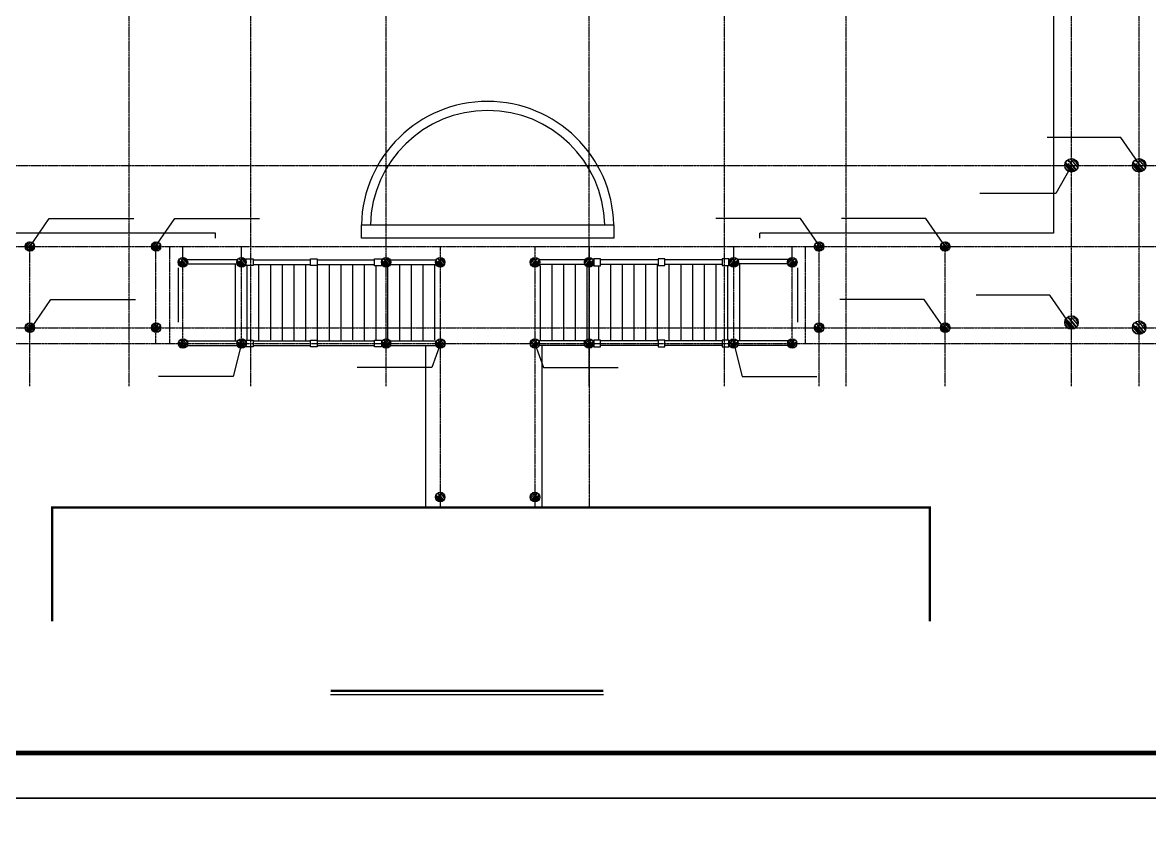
# Model space of a CAD drawing. Extents: x -137808 to 103746506, y -332957 to -111547.
# Drawn here: x 120600 to 145592, y -275222 to -257541 of the extents above; entities that cross this region are included whole.
import ezdxf

# ---------------------------------------------------------------- set-up
doc = ezdxf.new("R2010")
doc.units = 0
doc.header["$LTSCALE"] = 25
doc.header["$MEASUREMENT"] = 0
doc.linetypes.add('DOTE', pattern=[2.42, 2, -0.2, 0.02, -0.2])
doc.layers.get('0').update_dxf_attribs({"linetype": 'CONTINUOUS'})
doc.layers.add('DOTE', color=1, linetype='DOTE')
doc.layers.add('PUB_TITLE', color=4, linetype='CONTINUOUS')

msp = doc.modelspace()

# ---------------------------------------------------------------- hatches: boundary and pattern name
h = msp.add_hatch()
h.set_pattern_fill('木材', color=251, scale=20, style=0)
h.set_pattern_definition([(130, (254233.125, -180757.41), (-51.847064, 186.24683), [1200, -160, 400, -80]), (130, (254126.72, -180717.41), (132.93014, 7.10905), [240, -26.4, 480, -60]), (130, (254193.125, -180689.41), (-226.339663, 353.127904), [640, -112, 320, -80])])
h.paths.add_polyline_path([(144013, -260709, -1), (143713, -260709, -1)])
h = msp.add_hatch()
h.set_pattern_fill('木材', color=251, scale=20, style=0)
h.set_pattern_definition([(130, (255733.125, -180757.41), (-51.847064, 186.24683), [1200, -160, 400, -80]), (130, (255626.72, -180717.41), (132.93014, 7.10905), [240, -26.4, 480, -60]), (130, (255693.125, -180689.41), (-226.339663, 353.127904), [640, -112, 320, -80])])
h.paths.add_polyline_path([(145513, -260709, -1), (145213, -260709, -1)])
h = msp.add_hatch()
h.set_pattern_fill('木材', color=251, scale=14, style=0)
h.set_pattern_definition([(50, (43504.93, -206545.39), (36.292945, 130.37278), [840, -112, 280, -56]), (50, (43579.41, -206517.39), (-93.051096, 4.97633), [168, -18.48, 336, -42]), (50, (43532.93, -206497.79), (158.437764, 247.189533), [448, -78.4, 224, -56])])
h.paths.add_polyline_path([(120659, -262511, 1), (120869, -262511, 1)])
h = msp.add_hatch()
h.set_pattern_fill('木材', color=251, scale=14, style=0)
h.set_pattern_definition([(50, (46304.93, -206545.39), (36.292945, 130.37278), [840, -112, 280, -56]), (50, (46379.41, -206517.39), (-93.051096, 4.97633), [168, -18.48, 336, -42]), (50, (46332.93, -206497.79), (158.437764, 247.189533), [448, -78.4, 224, -56])])
h.paths.add_polyline_path([(123459, -262511, 1), (123669, -262511, 1)])
h = msp.add_hatch()
h.set_pattern_fill('木材', color=251, scale=14, style=0)
h.set_pattern_definition([(130, (215523.52, -206545.39), (-36.292945, 130.37278), [840, -112, 280, -56]), (130, (215449.04, -206517.39), (93.051096, 4.97633), [168, -18.48, 336, -42]), (130, (215495.523, -206497.79), (-158.437764, 247.189533), [448, -78.4, 224, -56])])
h.paths.add_polyline_path([(138369, -262511, -1), (138159, -262511, -1)])
h = msp.add_hatch()
h.set_pattern_fill('木材', color=251, scale=14, style=0)
h.set_pattern_definition([(130, (218323.52, -206545.39), (-36.292945, 130.37278), [840, -112, 280, -56]), (130, (218249.04, -206517.39), (93.051096, 4.97633), [168, -18.48, 336, -42]), (130, (218295.523, -206497.79), (-158.437764, 247.189533), [448, -78.4, 224, -56])])
h.paths.add_polyline_path([(141169, -262511, -1), (140959, -262511, -1)])
h = msp.add_hatch()
h.set_pattern_fill('木材', color=251, scale=14, style=0)
h.set_pattern_definition([(130, (201416.675, -206895.39), (-36.292945, 130.37278), [840, -112, 280, -56]), (130, (201342.195, -206867.39), (93.051096, 4.97633), [168, -18.48, 336, -42]), (130, (201388.675, -206847.79), (-158.437764, 247.189533), [448, -78.4, 224, -56])])
h.paths.add_polyline_path([(124262, -262861, -1), (124052, -262861, -1)])
h = msp.add_hatch()
h.set_pattern_fill('木材', color=251, scale=14, style=0)
h.set_pattern_definition([(130, (202716.675, -206895.39), (-36.292945, 130.37278), [840, -112, 280, -56]), (130, (202642.195, -206867.39), (93.051096, 4.97633), [168, -18.48, 336, -42]), (130, (202688.675, -206847.79), (-158.437764, 247.189533), [448, -78.4, 224, -56])])
h.paths.add_polyline_path([(125562, -262861, -1), (125352, -262861, -1)])
h = msp.add_hatch()
h.set_pattern_fill('木材', color=251, scale=14, style=0)
h.set_pattern_definition([(130, (205922.646, -206895.39), (-36.292945, 130.37278), [840, -112, 280, -56]), (130, (205848.166, -206867.39), (93.051096, 4.97633), [168, -18.48, 336, -42]), (130, (205894.646, -206847.79), (-158.437764, 247.189533), [448, -78.4, 224, -56])])
h.paths.add_polyline_path([(128768, -262861, -1), (128558, -262861, -1)])
h = msp.add_hatch()
h.set_pattern_fill('木材', color=251, scale=14, style=0)
h.set_pattern_definition([(130, (207122.646, -206895.39), (-36.292945, 130.37278), [840, -112, 280, -56]), (130, (207048.166, -206867.39), (93.051096, 4.97633), [168, -18.48, 336, -42]), (130, (207094.646, -206847.79), (-158.437764, 247.189533), [448, -78.4, 224, -56])])
h.paths.add_polyline_path([(129968, -262861, -1), (129758, -262861, -1)])
h = msp.add_hatch()
h.set_pattern_fill('木材', color=251, scale=14, style=0)
h.set_pattern_definition([(50, (54705.81, -206895.39), (36.292945, 130.37278), [840, -112, 280, -56]), (50, (54780.29, -206867.39), (-93.051096, 4.97633), [168, -18.48, 336, -42]), (50, (54733.808, -206847.79), (158.437764, 247.189533), [448, -78.4, 224, -56])])
h.paths.add_polyline_path([(131860, -262861, 1), (132070, -262861, 1)])
h = msp.add_hatch()
h.set_pattern_fill('木材', color=251, scale=14, style=0)
h.set_pattern_definition([(50, (55905.81, -206895.39), (36.292945, 130.37278), [840, -112, 280, -56]), (50, (55980.29, -206867.39), (-93.051096, 4.97633), [168, -18.48, 336, -42]), (50, (55933.808, -206847.79), (158.437764, 247.189533), [448, -78.4, 224, -56])])
h.paths.add_polyline_path([(133060, -262861, 1), (133270, -262861, 1)])
h = msp.add_hatch()
h.set_pattern_fill('木材', color=251, scale=14, style=0)
h.set_pattern_definition([(50, (59111.78, -206895.39), (36.292945, 130.37278), [840, -112, 280, -56]), (50, (59186.26, -206867.39), (-93.051096, 4.97633), [168, -18.48, 336, -42]), (50, (59139.78, -206847.79), (158.437764, 247.189533), [448, -78.4, 224, -56])])
h.paths.add_polyline_path([(136266, -262861, 1), (136476, -262861, 1)])
h = msp.add_hatch()
h.set_pattern_fill('木材', color=251, scale=14, style=0)
h.set_pattern_definition([(50, (60411.78, -206895.39), (36.292945, 130.37278), [840, -112, 280, -56]), (50, (60486.26, -206867.39), (-93.051096, 4.97633), [168, -18.48, 336, -42]), (50, (60439.78, -206847.79), (158.437764, 247.189533), [448, -78.4, 224, -56])])
h.paths.add_polyline_path([(137566, -262861, 1), (137776, -262861, 1)])
h = msp.add_hatch()
h.set_pattern_fill('木材', color=251, scale=20, style=0)
h.set_pattern_definition([(130, (254233.125, -184244.126), (-51.847064, 186.24683), [1200, -160, 400, -80]), (130, (254126.72, -184204.13), (132.93014, 7.10905), [240, -26.4, 480, -60]), (130, (254193.125, -184176.126), (-226.339663, 353.127904), [640, -112, 320, -80])])
h.paths.add_polyline_path([(144013, -264195, -1), (143713, -264195, -1)])
h = msp.add_hatch()
h.set_pattern_fill('木材', color=251, scale=20, style=0)
h.set_pattern_definition([(130, (255733.125, -184357.41), (-51.847064, 186.24683), [1200, -160, 400, -80]), (130, (255626.72, -184317.41), (132.93014, 7.10905), [240, -26.4, 480, -60]), (130, (255693.125, -184289.41), (-226.339663, 353.127904), [640, -112, 320, -80])])
h.paths.add_polyline_path([(145513, -264309, -1), (145213, -264309, -1)])
h = msp.add_hatch()
h.set_pattern_fill('木材', color=251, scale=14, style=0)
h.set_pattern_definition([(50, (43504.93, -208345.39), (36.292945, 130.37278), [840, -112, 280, -56]), (50, (43579.41, -208317.39), (-93.051096, 4.97633), [168, -18.48, 336, -42]), (50, (43532.93, -208297.79), (158.437764, 247.189533), [448, -78.4, 224, -56])])
h.paths.add_polyline_path([(120659, -264311, 1), (120869, -264311, 1)])
h = msp.add_hatch()
h.set_pattern_fill('木材', color=251, scale=14, style=0)
h.set_pattern_definition([(50, (46304.93, -208345.39), (36.292945, 130.37278), [840, -112, 280, -56]), (50, (46379.41, -208317.39), (-93.051096, 4.97633), [168, -18.48, 336, -42]), (50, (46332.93, -208297.79), (158.437764, 247.189533), [448, -78.4, 224, -56])])
h.paths.add_polyline_path([(123459, -264311, 1), (123669, -264311, 1)])
h = msp.add_hatch()
h.set_pattern_fill('木材', color=251, scale=14, style=0)
h.set_pattern_definition([(130, (215523.52, -208345.39), (-36.292945, 130.37278), [840, -112, 280, -56]), (130, (215449.04, -208317.39), (93.051096, 4.97633), [168, -18.48, 336, -42]), (130, (215495.523, -208297.79), (-158.437764, 247.189533), [448, -78.4, 224, -56])])
h.paths.add_polyline_path([(138369, -264311, -1), (138159, -264311, -1)])
h = msp.add_hatch()
h.set_pattern_fill('木材', color=251, scale=14, style=0)
h.set_pattern_definition([(130, (218323.52, -208345.39), (-36.292945, 130.37278), [840, -112, 280, -56]), (130, (218249.04, -208317.39), (93.051096, 4.97633), [168, -18.48, 336, -42]), (130, (218295.523, -208297.79), (-158.437764, 247.189533), [448, -78.4, 224, -56])])
h.paths.add_polyline_path([(141169, -264311, -1), (140959, -264311, -1)])
h = msp.add_hatch()
h.set_pattern_fill('木材', color=251, scale=14, style=0)
h.set_pattern_definition([(130, (201419.06, -208695.39), (-36.292945, 130.37278), [840, -112, 280, -56]), (130, (201344.58, -208667.39), (93.051096, 4.97633), [168, -18.48, 336, -42]), (130, (201391.06, -208647.79), (-158.437764, 247.189533), [448, -78.4, 224, -56])])
h.paths.add_polyline_path([(124265, -264661, -1), (124055, -264661, -1)])
h = msp.add_hatch()
h.set_pattern_fill('木材', color=251, scale=14, style=0)
h.set_pattern_definition([(130, (202719.06, -208695.39), (-36.292945, 130.37278), [840, -112, 280, -56]), (130, (202644.58, -208667.39), (93.051096, 4.97633), [168, -18.48, 336, -42]), (130, (202691.06, -208647.79), (-158.437764, 247.189533), [448, -78.4, 224, -56])])
h.paths.add_polyline_path([(125565, -264661, -1), (125355, -264661, -1)])
h = msp.add_hatch()
h.set_pattern_fill('木材', color=251, scale=14, style=0)
h.set_pattern_definition([(130, (205925.03, -208695.39), (-36.292945, 130.37278), [840, -112, 280, -56]), (130, (205850.55, -208667.39), (93.051096, 4.97633), [168, -18.48, 336, -42]), (130, (205897.03, -208647.79), (-158.437764, 247.189533), [448, -78.4, 224, -56])])
h.paths.add_polyline_path([(128771, -264661, -1), (128561, -264661, -1)])
h = msp.add_hatch()
h.set_pattern_fill('木材', color=251, scale=14, style=0)
h.set_pattern_definition([(130, (207125.03, -208695.39), (-36.292945, 130.37278), [840, -112, 280, -56]), (130, (207050.55, -208667.39), (93.051096, 4.97633), [168, -18.48, 336, -42]), (130, (207097.03, -208647.79), (-158.437764, 247.189533), [448, -78.4, 224, -56])])
h.paths.add_polyline_path([(129971, -264661, -1), (129761, -264661, -1)])
h = msp.add_hatch()
h.set_pattern_fill('木材', color=251, scale=14, style=0)
h.set_pattern_definition([(50, (54703.423, -208695.39), (36.292945, 130.37278), [840, -112, 280, -56]), (50, (54777.9, -208667.39), (-93.051096, 4.97633), [168, -18.48, 336, -42]), (50, (54731.423, -208647.79), (158.437764, 247.189533), [448, -78.4, 224, -56])])
h.paths.add_polyline_path([(131858, -264661, 1), (132068, -264661, 1)])
h = msp.add_hatch()
h.set_pattern_fill('木材', color=251, scale=14, style=0)
h.set_pattern_definition([(50, (55903.423, -208695.39), (36.292945, 130.37278), [840, -112, 280, -56]), (50, (55977.9, -208667.39), (-93.051096, 4.97633), [168, -18.48, 336, -42]), (50, (55931.423, -208647.79), (158.437764, 247.189533), [448, -78.4, 224, -56])])
h.paths.add_polyline_path([(133058, -264661, 1), (133268, -264661, 1)])
h = msp.add_hatch()
h.set_pattern_fill('木材', color=251, scale=14, style=0)
h.set_pattern_definition([(50, (59109.394, -208695.39), (36.292945, 130.37278), [840, -112, 280, -56]), (50, (59183.874, -208667.39), (-93.051096, 4.97633), [168, -18.48, 336, -42]), (50, (59137.394, -208647.79), (158.437764, 247.189533), [448, -78.4, 224, -56])])
h.paths.add_polyline_path([(136264, -264661, 1), (136474, -264661, 1)])
h = msp.add_hatch()
h.set_pattern_fill('木材', color=251, scale=14, style=0)
h.set_pattern_definition([(50, (60409.394, -208695.39), (36.292945, 130.37278), [840, -112, 280, -56]), (50, (60483.874, -208667.39), (-93.051096, 4.97633), [168, -18.48, 336, -42]), (50, (60437.394, -208647.79), (158.437764, 247.189533), [448, -78.4, 224, -56])])
h.paths.add_polyline_path([(137564, -264661, 1), (137774, -264661, 1)])
h = msp.add_hatch()
h.set_pattern_fill('木材', color=251, scale=14, style=0)
h.set_pattern_definition([(130, (207122.646, -212101.776), (-36.292945, 130.37278), [840, -112, 280, -56]), (130, (207048.166, -212073.776), (93.051096, 4.97633), [168, -18.48, 336, -42]), (130, (207094.646, -212054.176), (-158.437764, 247.189533), [448, -78.4, 224, -56])])
h.paths.add_polyline_path([(129968, -268068, -1), (129758, -268068, -1)])
h = msp.add_hatch()
h.set_pattern_fill('木材', color=251, scale=14, style=0)
h.set_pattern_definition([(50, (54705.81, -212101.776), (36.292945, 130.37278), [840, -112, 280, -56]), (50, (54780.29, -212073.776), (-93.051096, 4.97633), [168, -18.48, 336, -42]), (50, (54733.808, -212054.176), (158.437764, 247.189533), [448, -78.4, 224, -56])])
h.paths.add_polyline_path([(131860, -268068, 1), (132070, -268068, 1)])

# ---------------------------------------------------------------- linework, layer by layer
at = {"color": 251}
for p, q in [((143864, -260718), (143512, -261336)), ((143512, -261336), (141827, -261336)), ((124879, -262326), (124879, -262211)), ((136949, -262326), (136949, -262211)), ((124241, -262798), (125369, -262798)), ((124263, -262898), (125363, -262898)), ((125324, -264606), (125324, -262898)), ((125547, -262810), (125563, -262810)), ((125553, -262910), (125563, -262910)), ((125713, -262806), (126986, -262806)), ((125713, -262906), (126986, -262906)), ((125844, -264606), (125844, -262906)), ((126104, -264581), (126104, -262906)), ((126364, -264606), (126364, -262906)), ((126624, -264606), (126624, -262906)), ((126884, -264606), (126884, -262906)), ((127136, -262806), (128408, -262806)), ((127136, -262906), (128408, -262906)), ((127144, -264606), (127144, -262906)), ((127404, -264606), (127404, -262906)), ((127664, -264606), (127664, -262906)), ((127924, -264581), (127924, -262906)), ((128184, -264606), (128184, -262906)), ((128704, -264606), (128704, -262906)), ((128753, -262806), (129774, -262806)), ((128758, -262906), (129768, -262906)), ((128964, -264606), (128964, -262906)), ((129224, -264606), (129224, -262906)), ((129484, -264606), (129484, -262906)), ((133076, -262806), (132055, -262806)), ((133070, -262906), (132060, -262906)), ((132344, -264606), (132344, -262906)), ((132604, -264606), (132604, -262906)), ((132864, -264606), (132864, -262906)), ((133124, -264606), (133124, -262906)), ((134693, -262806), (133420, -262806)), ((134693, -262906), (133420, -262906)), ((133644, -264606), (133644, -262906)), ((133904, -264581), (133904, -262906)), ((134164, -264606), (134164, -262906)), ((134424, -264606), (134424, -262906)), ((134684, -264606), (134684, -262906)), ((136116, -262806), (134843, -262806)), ((136116, -262906), (134843, -262906)), ((134944, -264606), (134944, -262906)), ((135204, -264606), (135204, -262906)), ((135464, -264606), (135464, -262906)), ((135724, -264581), (135724, -262906)), ((135984, -264606), (135984, -262906)), ((136281, -262810), (136266, -262810)), ((136276, -262910), (136266, -262910)), ((137587, -262798), (136460, -262798)), ((137565, -262898), (136465, -262898)), ((136504, -264606), (136504, -262898)), ((124049, -262986), (124049, -264186)), ((125584, -264585), (125584, -262935)), ((128444, -264586), (128444, -262936)), ((129744, -264581), (129744, -262931)), ((132084, -264581), (132084, -262931)), ((133384, -264586), (133384, -262936)), ((136244, -264585), (136244, -262935)), ((137789, -262986), (137789, -264186)), ((124265, -264606), (125371, -264606)), ((125713, -264606), (126986, -264606)), ((127136, -264606), (128408, -264606)), ((128753, -264606), (129774, -264606)), ((133076, -264606), (132055, -264606)), ((134693, -264606), (133420, -264606)), ((136116, -264606), (134843, -264606)), ((137563, -264606), (136458, -264606)), ((124265, -264706), (125365, -264706)), ((125713, -264706), (126986, -264706)), ((127136, -264706), (128408, -264706)), ((128758, -264706), (129768, -264706)), ((129534, -264706), (129534, -268299)), ((133070, -264706), (132060, -264706)), ((132114, -264706), (132114, -268299)), ((134693, -264706), (133420, -264706)), ((136116, -264706), (134843, -264706)), ((137563, -264706), (136463, -264706))]:
    msp.add_line(p, q, dxfattribs=at)
for points in [[(124879, -262211), (118264, -262211), (118264, -253824), (143464, -253824), (143464, -262211), (136949, -262211)], [(145407, -260740), (144959, -260088), (143322, -260088)], [(120746, -262538), (121194, -261886), (123070, -261886)], [(123528, -262538), (123976, -261886), (125852, -261886)], [(138301, -262538), (137852, -261886), (135977, -261886)], [(141083, -262538), (140635, -261886), (138759, -261886)], [(143832, -264241), (143384, -263589), (141747, -263589)], [(120781, -264338), (121229, -263686), (123105, -263686)], [(141048, -264338), (140599, -263686), (138724, -263686)], [(125458, -264661), (125271, -265395), (123612, -265395)], [(129866, -264661), (129677, -265193), (128019, -265193)], [(131963, -264661), (132151, -265193), (133810, -265193)], [(136371, -264661), (136558, -265395), (138216, -265395)]]:
    msp.add_lwpolyline(points, dxfattribs=at)
for points, const_width in [([(145314, -260848), (145314, -264167)], 2), ([(145414, -260849), (145414, -264168)], 2), ([(121259, -270823), (121259, -268299), (140720, -268299), (140720, -270823)], 50)]:
    msp.add_lwpolyline(points, dxfattribs=dict(at, const_width=const_width))
for points in [[(128115, -262026), (133712, -262026), (133712, -262326), (128115, -262326)], [(125563, -262785), (125713, -262785), (125713, -262935), (125563, -262935)], [(126986, -262785), (127136, -262785), (127136, -262935), (126986, -262935)], [(128408, -262786), (128558, -262786), (128558, -262936), (128408, -262936)], [(133420, -262786), (133270, -262786), (133270, -262936), (133420, -262936)], [(134843, -262785), (134693, -262785), (134693, -262935), (134843, -262935)], [(136266, -262785), (136116, -262785), (136116, -262935), (136266, -262935)], [(125563, -264585), (125713, -264585), (125713, -264735), (125563, -264735)], [(126986, -264585), (127136, -264585), (127136, -264735), (126986, -264735)], [(128408, -264586), (128558, -264586), (128558, -264736), (128408, -264736)], [(133420, -264586), (133270, -264586), (133270, -264736), (133420, -264736)], [(134843, -264585), (134693, -264585), (134693, -264735), (134843, -264735)], [(136266, -264585), (136116, -264585), (136116, -264735), (136266, -264735)]]:
    msp.add_lwpolyline(points, close=True, dxfattribs=at)
at = {"const_width": 50}
msp.add_lwpolyline([(127431, -272367), (133481, -272367)], dxfattribs=at)
msp.add_lwpolyline([(127431, -272452), (133481, -272452)])
at = {"color": 251}
for centre, radius in [((143863, -260709), 150), ((145363, -260709), 150), ((120764, -262511), 105), ((123564, -262511), 105), ((138264, -262511), 105), ((141064, -262511), 105), ((124158, -262861), 105), ((125458, -262861), 105), ((128663, -262861), 105), ((129863, -262861), 105), ((131965, -262861), 105), ((133165, -262861), 105), ((136371, -262861), 105), ((137671, -262861), 105), ((143863, -264195), 150), ((145363, -264309), 150), ((120764, -264311), 105), ((123564, -264311), 105), ((138264, -264311), 105), ((141064, -264311), 105), ((124160, -264661), 105), ((125460, -264661), 105), ((128666, -264661), 105), ((129866, -264661), 105), ((131963, -264661), 105), ((133163, -264661), 105), ((136368, -264661), 105), ((137668, -264661), 105), ((129863, -268068), 105), ((131965, -268068), 105)]:
    msp.add_circle(centre, radius, dxfattribs=at)
for radius, start, end in [(2799, 1.3021, 178.6979), (2599, 1.4584, 178.5416)]:
    msp.add_arc((130913, -262090), radius, start, end, dxfattribs=at)
at = {"layer": 'DOTE'}
for p, q in [((122964, -265611), (122964, -239011)), ((125664, -265611), (125664, -239011)), ((128664, -265611), (128664, -239011)), ((133164, -265611), (133164, -239011)), ((136164, -265611), (136164, -239011)), ((138864, -265611), (138864, -239011)), ((145364, -265611), (145364, -239011)), ((143864, -265611), (143864, -252561)), ((107964, -260711), (154164, -260711)), ((107964, -262511), (154164, -262511)), ((120764, -265611), (120764, -262511)), ((123558, -264661), (123558, -262511)), ((123864, -264661), (123864, -262511)), ((124158, -264661), (124158, -262511)), ((125458, -264661), (125458, -262511)), ((129864, -262511), (129864, -268299)), ((131964, -262511), (131964, -268299)), ((133164, -262511), (133164, -268299)), ((136371, -264661), (136371, -262511)), ((137671, -264661), (137671, -262511)), ((137964, -264661), (137964, -262511)), ((138264, -265611), (138264, -262511)), ((141064, -265611), (141064, -262511)), ((107964, -264311), (154164, -264311)), ((107964, -264661), (154164, -264661))]:
    msp.add_line(p, q, dxfattribs=at)
at = {"layer": 'PUB_TITLE'}
for points in [[(96621, -274747), (170921, -274747), (170921, -232747), (96621, -232747)], [(96621, -316747), (170921, -316747), (170921, -274747), (96621, -274747)]]:
    msp.add_lwpolyline(points, close=True, dxfattribs=at)
at = {"layer": 'PUB_TITLE', "const_width": 100}
msp.add_lwpolyline([(99121, -273747), (169921, -273747), (169921, -233747), (99121, -233747)], close=True, dxfattribs=at)

doc.saveas('drawing.dxf')
